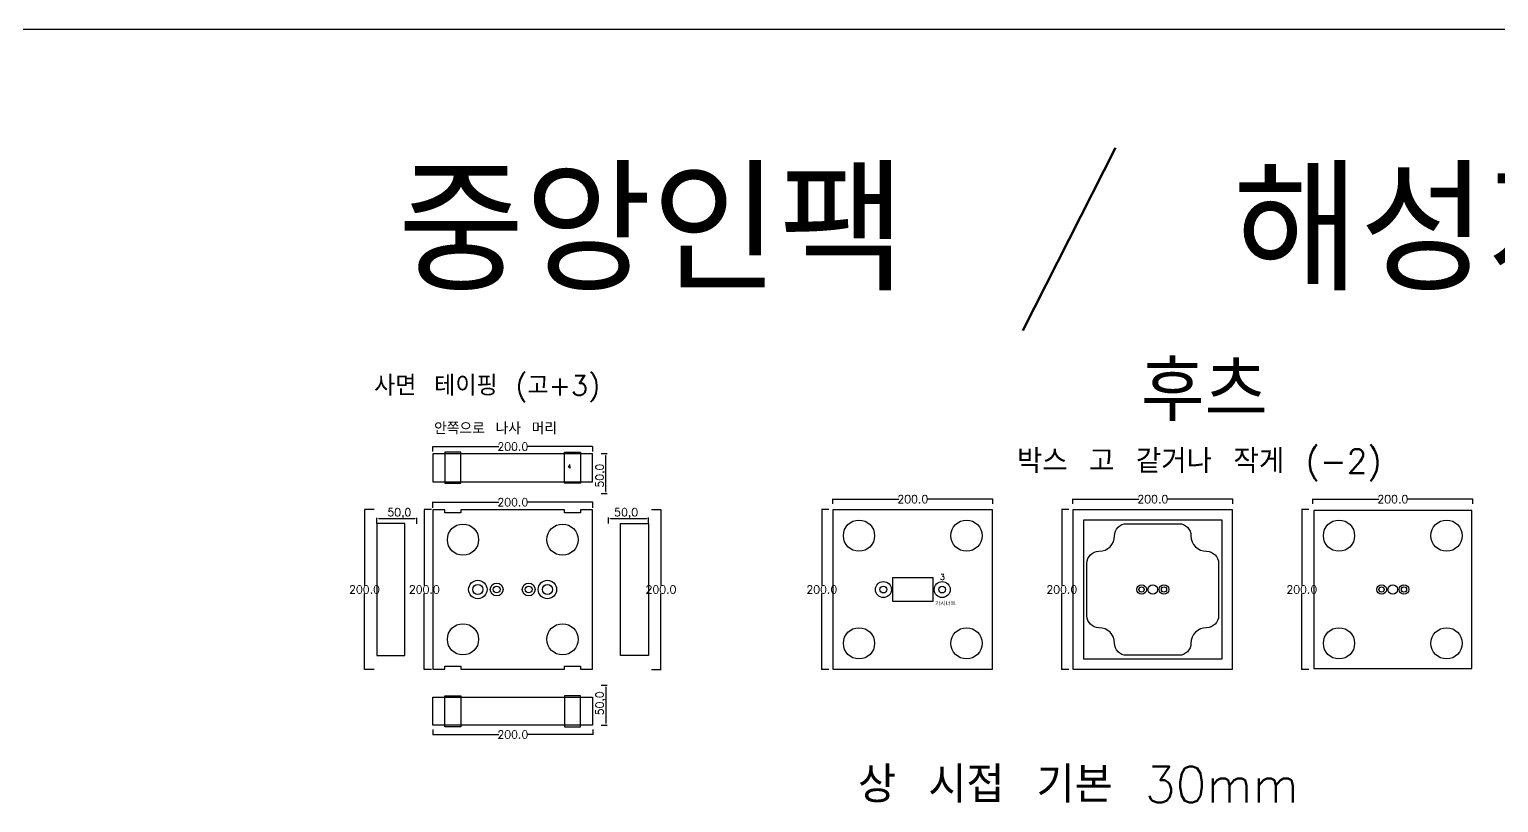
# Model space of a CAD drawing. Header units: millimetres. Extents: x 8462 to 28262, y 7372 to 16372.
# Drawn here: x 21808 to 23645, y 11805 to 12772 of the extents above; entities that cross this region are included whole.
import ezdxf

# ---------------------------------------------------------------- set-up
doc = ezdxf.new("R2010")
doc.units = ezdxf.units.MM
for name, color, linetype in [('TEXT', 7, 'Continuous'), ('볼트 구멍', 7, 'Continuous'), ('치구', 7, 'Continuous'), ('치수', 7, 'Continuous')]:
    doc.layers.add(name, color=color, linetype=linetype)
doc.styles.get("Standard").update_dxf_attribs({"font": 'txt.shx', "bigfont": 'whgtxt.shx'})
doc.dimstyles.new('ISO-25', dxfattribs={"dimtxt": 2.5, "dimasz": 2.5, "dimexe": 1.25, "dimexo": 0.625, "dimtad": 1, "dimtxsty": 'Standard', "dimcen": 2.5, "dimadec": 0, "dimazin": 0, "dimtfac": 1, "dimtmove": 0, "dimatfit": 3, "dimfxl": 0, "dimarcsym": 0})
doc.dimstyles.get("Standard").update_dxf_attribs({"dimtxt": 7, "dimasz": 0.18, "dimexe": 0.18, "dimexo": 0.0625, "dimgap": 0.09, "dimtad": 0, "dimtih": 1, "dimtoh": 1, "dimdec": 1, "dimzin": 0, "dimdsep": 46, "dimtxsty": 'Standard', "dimcen": 0.09, "dimadec": 0, "dimazin": 0, "dimtfac": 1, "dimtdec": 1, "dimtofl": 0, "dimtmove": 0, "dimatfit": 3, "dimfxl": 0, "dimtolj": 1, "dimtzin": 0, "dimarcsym": 0})

# ---------------------------------------------------------------- blocks, each defined once
blk = doc.blocks.new('*D257')
at = {"layer": 'Defpoints', "color": 0}
for p in [(23407.4, 12171.8), (23398.5, 11971.8), (23407.4, 11971.8)]:
    blk.add_point(p, dxfattribs=at)
at = {"layer": '치수', "color": 0, "lineweight": -2}
for p, q in [((23407.3, 12171.8), (23398.3, 12171.8)), ((23398.5, 12171.6), (23398.5, 12076.9)), ((23398.5, 11972), (23398.5, 12066.7)), ((23407.3, 11971.8), (23398.3, 11971.8))]:
    blk.add_line(p, q, dxfattribs=at)
at = {"layer": '치수', "color": 0}
for points in [[(23398.4, 12171.6), (23398.5, 12171.6), (23398.5, 12171.8)], [(23398.4, 11972), (23398.5, 11972), (23398.5, 11971.8)]]:
    blk.add_solid(points, dxfattribs=at)
at = {"layer": '치수', "color": 0, "insert": (23398.5, 12071.8), "char_height": 10, "attachment_point": 5}
blk.add_mtext('\\A1;200.0', dxfattribs=at)
blk = doc.blocks.new('*D258')
at = {"layer": 'Defpoints', "color": 0}
for p in [(22582, 12160.4), (22532, 12153.6), (22582, 12153.6)]:
    blk.add_point(p, dxfattribs=at)
at = {"layer": '치수', "color": 0, "lineweight": -2}
for p, q in [((22532, 12154.2), (22532, 12161.7)), ((22534.5, 12160.4), (22579.5, 12160.4)), ((22582, 12154.2), (22582, 12161.7))]:
    blk.add_line(p, q, dxfattribs=at)
at = {"layer": '치수', "color": 0}
for points in [[(22534.5, 12160.8), (22534.5, 12160), (22532, 12160.4)], [(22579.5, 12160.8), (22579.5, 12160), (22582, 12160.4)]]:
    blk.add_solid(points, dxfattribs=at)
at = {"layer": '치수', "color": 0, "insert": (22554, 12166.9), "char_height": 10, "attachment_point": 5}
blk.add_mtext('50,0', dxfattribs=at)
blk = doc.blocks.new('*D259')
at = {"layer": 'Defpoints', "color": 0}
for p in [(22521.9, 12241.6), (22528.8, 12241.6), (22521.9, 12191.6)]:
    blk.add_point(p, dxfattribs=at)
at = {"layer": '치수', "color": 0, "lineweight": -2}
for p, q in [((22522.6, 12241.6), (22530.1, 12241.6)), ((22528.8, 12194.1), (22528.8, 12239.1)), ((22522.6, 12191.6), (22530.1, 12191.6))]:
    blk.add_line(p, q, dxfattribs=at)
at = {"layer": '치수', "color": 0}
for points in [[(22528.4, 12239.1), (22529.3, 12239.1), (22528.8, 12241.6)], [(22528.4, 12194.1), (22529.3, 12194.1), (22528.8, 12191.6)]]:
    blk.add_solid(points, dxfattribs=at)
at = {"layer": '치수', "color": 0, "insert": (22522.4, 12214.1), "char_height": 10, "attachment_point": 5, "rotation": 90}
blk.add_mtext('50,0', dxfattribs=at)
blk = doc.blocks.new('*D260')
at = {"layer": 'Defpoints', "color": 0}
for p in [(22512.3, 12250.4), (22312.3, 12244), (22512.3, 12244)]:
    blk.add_point(p, dxfattribs=at)
at = {"layer": '치수', "color": 0, "lineweight": -2}
for p, q in [((22312.3, 12244.1), (22312.3, 12250.6)), ((22312.4, 12250.4), (22394.7, 12250.4)), ((22512.1, 12250.4), (22429.9, 12250.4)), ((22512.3, 12244.1), (22512.3, 12250.6))]:
    blk.add_line(p, q, dxfattribs=at)
at = {"layer": '치수', "color": 0}
for points in [[(22312.4, 12250.4), (22312.4, 12250.4), (22312.3, 12250.4)], [(22512.1, 12250.4), (22512.1, 12250.4), (22512.3, 12250.4)]]:
    blk.add_solid(points, dxfattribs=at)
at = {"layer": '치수', "color": 0, "insert": (22412.3, 12250.4), "char_height": 10, "attachment_point": 5}
blk.add_mtext('\\A1;200.0', dxfattribs=at)
blk = doc.blocks.new('*D261')
at = {"layer": 'Defpoints', "color": 0}
for p in [(22242.5, 12160.3), (22242.5, 12153.6), (22292.5, 12153.5)]:
    blk.add_point(p, dxfattribs=at)
at = {"layer": '치수', "color": 0, "lineweight": -2}
for p, q in [((22242.5, 12154.2), (22242.5, 12161.6)), ((22290, 12160.3), (22245, 12160.3)), ((22292.5, 12154.1), (22292.5, 12161.6))]:
    blk.add_line(p, q, dxfattribs=at)
at = {"layer": '치수', "color": 0}
for points in [[(22245, 12160.7), (22245, 12159.9), (22242.5, 12160.3)], [(22290, 12160.7), (22290, 12159.9), (22292.5, 12160.3)]]:
    blk.add_solid(points, dxfattribs=at)
at = {"layer": '치수', "color": 0, "insert": (22270.5, 12166.8), "char_height": 10, "attachment_point": 5}
blk.add_mtext('50,0', dxfattribs=at)
blk = doc.blocks.new('*D262')
at = {"layer": 'Defpoints', "color": 0}
for p in [(22512.3, 12181), (22312.3, 12173.6), (22512.3, 12173.6)]:
    blk.add_point(p, dxfattribs=at)
at = {"layer": '치수', "color": 0, "lineweight": -2}
for p, q in [((22312.3, 12173.7), (22312.3, 12181.2)), ((22312.4, 12181), (22394.7, 12181)), ((22512.1, 12181), (22429.9, 12181)), ((22512.3, 12173.7), (22512.3, 12181.2))]:
    blk.add_line(p, q, dxfattribs=at)
at = {"layer": '치수', "color": 0}
for points in [[(22312.4, 12181.1), (22312.4, 12181), (22312.3, 12181)], [(22512.1, 12181.1), (22512.1, 12181), (22512.3, 12181)]]:
    blk.add_solid(points, dxfattribs=at)
at = {"layer": '치수', "color": 0, "insert": (22412.3, 12181), "char_height": 10, "attachment_point": 5}
blk.add_mtext('\\A1;200.0', dxfattribs=at)
blk = doc.blocks.new('*D263')
at = {"layer": 'Defpoints', "color": 0}
for p in [(22312.3, 11897), (22512.3, 11897), (22512.3, 11890.6)]:
    blk.add_point(p, dxfattribs=at)
at = {"layer": '치수', "color": 0, "lineweight": -2}
for p, q in [((22312.3, 11896.9), (22312.3, 11890.4)), ((22312.4, 11890.6), (22394.7, 11890.6)), ((22512.1, 11890.6), (22429.9, 11890.6)), ((22512.3, 11896.9), (22512.3, 11890.4))]:
    blk.add_line(p, q, dxfattribs=at)
at = {"layer": '치수', "color": 0}
for points in [[(22312.4, 11890.6), (22312.4, 11890.5), (22312.3, 11890.6)], [(22512.1, 11890.6), (22512.1, 11890.5), (22512.3, 11890.6)]]:
    blk.add_solid(points, dxfattribs=at)
at = {"layer": '치수', "color": 0, "insert": (22412.3, 11890.6), "char_height": 10, "attachment_point": 5}
blk.add_mtext('\\A1;200.0', dxfattribs=at)
blk = doc.blocks.new('*D264')
at = {"layer": 'Defpoints', "color": 0}
for p in [(22521.9, 11952.1), (22521.9, 11902.1), (22528.8, 11902.1)]:
    blk.add_point(p, dxfattribs=at)
at = {"layer": '치수', "color": 0, "lineweight": -2}
for p, q in [((22522.6, 11952.1), (22530.1, 11952.1)), ((22528.8, 11949.6), (22528.8, 11904.6)), ((22522.6, 11902.1), (22530.1, 11902.1))]:
    blk.add_line(p, q, dxfattribs=at)
at = {"layer": '치수', "color": 0}
for points in [[(22528.4, 11949.6), (22529.3, 11949.6), (22528.8, 11952.1)], [(22528.4, 11904.6), (22529.3, 11904.6), (22528.8, 11902.1)]]:
    blk.add_solid(points, dxfattribs=at)
at = {"layer": '치수', "color": 0, "insert": (22522.4, 11929.6), "char_height": 10, "attachment_point": 5, "rotation": 90}
blk.add_mtext('50,0', dxfattribs=at)
blk = doc.blocks.new('*D265')
at = {"layer": 'Defpoints', "color": 0}
for p in [(22239.1, 12171.8), (22227, 11971.8), (22239.1, 11971.8)]:
    blk.add_point(p, dxfattribs=at)
at = {"layer": '치수', "color": 0, "lineweight": -2}
for p, q in [((22239.1, 12171.8), (22226.9, 12171.8)), ((22227, 12171.6), (22227, 12076.9)), ((22227, 11972), (22227, 12066.7)), ((22239.1, 11971.8), (22226.9, 11971.8))]:
    blk.add_line(p, q, dxfattribs=at)
at = {"layer": '치수', "color": 0}
for points in [[(22227, 12171.6), (22227.1, 12171.6), (22227, 12171.8)], [(22227, 11972), (22227.1, 11972), (22227, 11971.8)]]:
    blk.add_solid(points, dxfattribs=at)
at = {"layer": '치수', "color": 0, "insert": (22227, 12071.8), "char_height": 10, "attachment_point": 5}
blk.add_mtext('\\A1;200.0', dxfattribs=at)
blk = doc.blocks.new('*D266')
at = {"layer": 'Defpoints', "color": 0}
for p in [(22310.8, 12171.8), (22301.7, 11971.8), (22310.8, 11971.8)]:
    blk.add_point(p, dxfattribs=at)
at = {"layer": '치수', "color": 0, "lineweight": -2}
for p, q in [((22310.7, 12171.8), (22301.6, 12171.8)), ((22301.7, 12171.6), (22301.7, 12076.9)), ((22301.7, 11972), (22301.7, 12066.7)), ((22310.7, 11971.8), (22301.6, 11971.8))]:
    blk.add_line(p, q, dxfattribs=at)
at = {"layer": '치수', "color": 0}
for points in [[(22301.7, 12171.6), (22301.8, 12171.6), (22301.7, 12171.8)], [(22301.7, 11972), (22301.8, 11972), (22301.7, 11971.8)]]:
    blk.add_solid(points, dxfattribs=at)
at = {"layer": '치수', "color": 0, "insert": (22301.7, 12071.8), "char_height": 10, "attachment_point": 5}
blk.add_mtext('\\A1;200.0', dxfattribs=at)
blk = doc.blocks.new('*D267')
at = {"layer": 'Defpoints', "color": 0}
for p in [(23112.3, 12178.9), (23312.3, 12184.8), (23312.3, 12178.9)]:
    blk.add_point(p, dxfattribs=at)
at = {"layer": '치수', "color": 0, "lineweight": -2}
for p, q in [((23112.3, 12179), (23112.3, 12185)), ((23112.4, 12184.8), (23194.7, 12184.8)), ((23312.1, 12184.8), (23229.9, 12184.8)), ((23312.3, 12179), (23312.3, 12185))]:
    blk.add_line(p, q, dxfattribs=at)
at = {"layer": '치수', "color": 0}
for points in [[(23112.4, 12184.8), (23112.4, 12184.8), (23112.3, 12184.8)], [(23312.1, 12184.8), (23312.1, 12184.8), (23312.3, 12184.8)]]:
    blk.add_solid(points, dxfattribs=at)
at = {"layer": '치수', "color": 0, "insert": (23212.3, 12184.8), "char_height": 10, "attachment_point": 5}
blk.add_mtext('\\A1;200.0', dxfattribs=at)
blk = doc.blocks.new('*D268')
at = {"layer": 'Defpoints', "color": 0}
for p in [(22812.3, 12178.9), (23012.3, 12184.8), (23012.3, 12178.9)]:
    blk.add_point(p, dxfattribs=at)
at = {"layer": '치수', "color": 0, "lineweight": -2}
for p, q in [((22812.3, 12179), (22812.3, 12185)), ((22812.4, 12184.8), (22894.7, 12184.8)), ((23012.1, 12184.8), (22929.9, 12184.8)), ((23012.3, 12179), (23012.3, 12185))]:
    blk.add_line(p, q, dxfattribs=at)
at = {"layer": '치수', "color": 0}
for points in [[(22812.4, 12184.8), (22812.4, 12184.8), (22812.3, 12184.8)], [(23012.1, 12184.8), (23012.1, 12184.8), (23012.3, 12184.8)]]:
    blk.add_solid(points, dxfattribs=at)
at = {"layer": '치수', "color": 0, "insert": (22912.3, 12184.8), "char_height": 10, "attachment_point": 5}
blk.add_mtext('\\A1;200.0', dxfattribs=at)
blk = doc.blocks.new('*D269')
at = {"layer": 'Defpoints', "color": 0}
for p in [(23107.4, 12171.8), (23098.5, 11971.8), (23107.4, 11971.8)]:
    blk.add_point(p, dxfattribs=at)
at = {"layer": '치수', "color": 0, "lineweight": -2}
for p, q in [((23107.3, 12171.8), (23098.3, 12171.8)), ((23098.5, 12171.6), (23098.5, 12076.9)), ((23098.5, 11972), (23098.5, 12066.7)), ((23107.3, 11971.8), (23098.3, 11971.8))]:
    blk.add_line(p, q, dxfattribs=at)
at = {"layer": '치수', "color": 0}
for points in [[(23098.4, 12171.6), (23098.5, 12171.6), (23098.5, 12171.8)], [(23098.4, 11972), (23098.5, 11972), (23098.5, 11971.8)]]:
    blk.add_solid(points, dxfattribs=at)
at = {"layer": '치수', "color": 0, "insert": (23098.5, 12071.8), "char_height": 10, "attachment_point": 5}
blk.add_mtext('\\A1;200.0', dxfattribs=at)
blk = doc.blocks.new('*D270')
at = {"layer": 'Defpoints', "color": 0}
for p in [(22807.4, 12171.8), (22798.5, 11971.8), (22807.4, 11971.8)]:
    blk.add_point(p, dxfattribs=at)
at = {"layer": '치수', "color": 0, "lineweight": -2}
for p, q in [((22807.3, 12171.8), (22798.3, 12171.8)), ((22798.5, 12171.6), (22798.5, 12076.9)), ((22798.5, 11972), (22798.5, 12066.7)), ((22807.3, 11971.8), (22798.3, 11971.8))]:
    blk.add_line(p, q, dxfattribs=at)
at = {"layer": '치수', "color": 0}
for points in [[(22798.4, 12171.6), (22798.5, 12171.6), (22798.5, 12171.8)], [(22798.4, 11972), (22798.5, 11972), (22798.5, 11971.8)]]:
    blk.add_solid(points, dxfattribs=at)
at = {"layer": '치수', "color": 0, "insert": (22798.5, 12071.8), "char_height": 10, "attachment_point": 5}
blk.add_mtext('\\A1;200.0', dxfattribs=at)
blk = doc.blocks.new('*D271')
at = {"layer": 'Defpoints', "color": 0}
for p in [(22585.4, 12171.8), (22585.4, 11971.8), (22597.5, 11971.8)]:
    blk.add_point(p, dxfattribs=at)
at = {"layer": '치수', "color": 0, "lineweight": -2}
for p, q in [((22585.5, 12171.8), (22597.7, 12171.8)), ((22597.5, 12171.6), (22597.5, 12076.9)), ((22597.5, 11972), (22597.5, 12066.7)), ((22585.5, 11971.8), (22597.7, 11971.8))]:
    blk.add_line(p, q, dxfattribs=at)
at = {"layer": '치수', "color": 0}
for points in [[(22597.5, 12171.6), (22597.5, 12171.6), (22597.5, 12171.8)], [(22597.5, 11972), (22597.5, 11972), (22597.5, 11971.8)]]:
    blk.add_solid(points, dxfattribs=at)
at = {"layer": '치수', "color": 0, "insert": (22597.5, 12071.8), "char_height": 10, "attachment_point": 5}
blk.add_mtext('\\A1;200.0', dxfattribs=at)
blk = doc.blocks.new('*D273')
at = {"layer": 'Defpoints', "color": 0}
for p in [(23412.3, 12178.9), (23612.3, 12184.8), (23612.3, 12178.9)]:
    blk.add_point(p, dxfattribs=at)
at = {"layer": '치수', "color": 0, "lineweight": -2}
for p, q in [((23412.3, 12179), (23412.3, 12185)), ((23412.4, 12184.8), (23494.7, 12184.8)), ((23612.1, 12184.8), (23529.9, 12184.8)), ((23612.3, 12179), (23612.3, 12185))]:
    blk.add_line(p, q, dxfattribs=at)
at = {"layer": '치수', "color": 0}
for points in [[(23412.4, 12184.8), (23412.4, 12184.8), (23412.3, 12184.8)], [(23612.1, 12184.8), (23612.1, 12184.8), (23612.3, 12184.8)]]:
    blk.add_solid(points, dxfattribs=at)
at = {"layer": '치수', "color": 0, "insert": (23512.3, 12184.8), "char_height": 10, "attachment_point": 5}
blk.add_mtext('\\A1;200.0', dxfattribs=at)

msp = doc.modelspace()

# ---------------------------------------------------------------- linework, layer by layer
at = {"color": 6}
msp.add_line((28262.267, 12771.825), (8462.267, 12771.825), dxfattribs=at)
at = {"layer": '볼트 구멍', "color": 3}
msp.add_lwpolyline([(22937.267, 12056.825), (22887.267, 12056.825), (22887.267, 12086.825), (22937.267, 12086.825)], close=True, dxfattribs=at)
at = {"layer": '볼트 구멍', "color": 2}
for centre, radius in [((22368.592, 12071.825), 11.5), ((22392.092, 12071.825), 8), ((22432.092, 12071.825), 8), ((22455.592, 12071.825), 11.5)]:
    msp.add_circle(centre, radius, dxfattribs=at)
at = {"layer": '볼트 구멍', "color": 3}
for centre, radius in [((22368.592, 12071.825), 6.25), ((22392.092, 12071.825), 4.25), ((22432.092, 12071.825), 4.25), ((22455.592, 12071.825), 6.25), ((22875.517, 12071.762), 4.25), ((22949.017, 12071.762), 4.25), ((23198.267, 12071.825), 3.25), ((23212.267, 12071.825), 6), ((23226.267, 12071.825), 3.25), ((23498.267, 12071.825), 3.25), ((23512.267, 12071.825), 6), ((23526.267, 12071.825), 3.25)]:
    msp.add_circle(centre, radius, dxfattribs=at)
at = {"layer": '볼트 구멍', "color": 1}
for centre in [(22875.517, 12071.762), (22949.017, 12071.762)]:
    msp.add_circle(centre, 10, dxfattribs=at)
at = {"layer": '볼트 구멍', "color": 6}
for centre in [(23198.267, 12071.825), (23226.267, 12071.825), (23498.267, 12071.825), (23526.267, 12071.825)]:
    msp.add_circle(centre, 6, dxfattribs=at)
at = {"layer": '치구'}
for points in [[(22312.517, 12206.575), (22512.017, 12206.575), (22512.017, 12241.575), (22312.517, 12241.575)], [(22312.517, 11972.075), (22327.517, 11972.075), (22327.517, 11976.075), (22347.517, 11976.075), (22347.517, 11972.075), (22477.017, 11972.075), (22477.017, 11976.075), (22497.017, 11976.075), (22497.017, 11972.075), (22512.017, 11972.075), (22512.017, 12171.575), (22497.017, 12171.575), (22497.017, 12167.575), (22477.017, 12167.575), (22477.017, 12171.575), (22347.517, 12171.575), (22347.517, 12167.575), (22327.517, 12167.575), (22327.517, 12171.575), (22312.517, 12171.575)], [(22812.517, 12171.575), (22812.517, 11972.075), (23012.017, 11972.075), (23012.017, 12171.575)], [(23112.517, 12171.575), (23112.517, 11972.075), (23312.017, 11972.075), (23312.017, 12171.575)], [(23125.517, 12158.575), (23125.517, 11985.075), (23299.017, 11985.075), (23299.017, 12158.575)], [(23413.517, 12170.575), (23413.517, 11973.075), (23611.017, 11973.075), (23611.017, 12170.575)], [(22277.517, 12154.175), (22242.517, 12154.175), (22242.517, 11989.475), (22277.517, 11989.475)], [(22547.017, 12154.175), (22582.017, 12154.175), (22582.017, 11989.475), (22547.017, 11989.475)], [(22312.517, 11937.075), (22512.017, 11937.075), (22512.017, 11902.075), (22312.517, 11902.075)]]:
    msp.add_lwpolyline(points, close=True, dxfattribs=at)
at = {"layer": '치구', "color": 1}
for points in [[(22327.517, 12204.575), (22347.517, 12204.575), (22347.517, 12243.572), (22327.517, 12243.572)], [(22497.017, 12204.575), (22477.017, 12204.575), (22477.017, 12243.572), (22497.017, 12243.572)], [(22327.517, 11939.075), (22347.517, 11939.075), (22347.517, 11900.077), (22327.517, 11900.077)], [(22497.017, 11939.075), (22477.017, 11939.075), (22477.017, 11900.077), (22497.017, 11900.077)]]:
    msp.add_lwpolyline(points, close=True, dxfattribs=at)
at = {"layer": '치구'}
msp.add_lwpolyline([(23179.517, 12154.075), (23245.017, 12154.075, -0.41421365), (23260.017, 12139.075, 0.41421347), (23279.517, 12119.575, -0.41421338), (23294.517, 12104.575), (23294.517, 12039.075, -0.41421338), (23279.517, 12024.075, 0.41421347), (23260.017, 12004.575, -0.41421365), (23245.017, 11989.575), (23179.517, 11989.575, -0.41421365), (23164.517, 12004.575, 0.41421347), (23145.017, 12024.075, -0.41421338), (23130.017, 12039.075), (23130.017, 12104.575, -0.41421338), (23145.017, 12119.575, 0.41421347), (23164.517, 12139.075, -0.41421365)], format="xyb", close=True, dxfattribs=at)
for centre in [(22845.017, 12139.075), (22979.517, 12139.075), (23445.017, 12139.075), (23579.517, 12139.075), (22350.017, 12134.075), (22474.517, 12134.075), (22350.017, 12009.575), (22474.517, 12009.575), (22845.017, 12004.575), (22979.517, 12004.575), (23445.017, 12004.575), (23579.517, 12004.575)]:
    msp.add_circle(centre, 19.5, dxfattribs=at)

# ---------------------------------------------------------------- texts
at = {"layer": 'TEXT', "color": 3}
for s, height, p in [('중앙인팩 / 해성지기', 150, (22268.538, 12445.315)), ('상 시접 기본 30mm', 45, (22843.884, 11805.495))]:
    msp.add_text(s, height=height, dxfattribs=at).set_placement(p)
at = {"layer": 'TEXT', "color": 1}
for s, height, p in [('후츠', 75, (23197.42, 12282.416)), ('안쪽으로 나사 머리', 15, (22313.921, 12265.752)), ('박스 고 같거나 작게 (-2)', 30, (23042.371, 12217.374)), ('4', 5, (22480.829, 12222.876))]:
    msp.add_text(s, height=height, dxfattribs=at).set_placement(p)
at = {"layer": 'TEXT', "linetype": 'Continuous'}
msp.add_text('사면 테이핑 (고+3)', height=25, dxfattribs=at).set_placement((22238.87, 12314.193))
at = {"layer": '볼트 구멍', "color": 1}
for s, height, p in [('3', 7, (22946.344, 12083.887)), ('가시너트', 5, (22940.351, 12051.608))]:
    msp.add_text(s, height=height, dxfattribs=at).set_placement(p)

# ---------------------------------------------------------------- dimensions: what is measured, and where the dimension line sits
at = {"layer": '치수', "color": 4}
for base, p1, p2, dimstyle, override, picture, middle in [((22512.267, 12250.397), (22312.267, 12244), (22512.267, 12244), 'Standard', {"dimtxt": 10}, '*D260', (22412.267, 12250.397)), ((22582.017, 12160.402), (22532.017, 12153.625), (22582.017, 12153.625), 'ISO-25', {"dimtxt": 10, "dimdec": 1, "dimzin": 0, "dimtdec": 1}, '*D258', (22554.017, 12160.402)), ((22512.267, 11890.564), (22312.267, 11896.961), (22512.267, 11896.961), 'Standard', {"dimtxt": 10}, '*D263', (22412.267, 11890.564))]:
    dim = msp.add_linear_dim(base=base, p1=p1, p2=p2, dimstyle=dimstyle, override=override, dxfattribs=at)
    dim.commit()
    dim.dimension.update_dxf_attribs({"geometry": picture, "text_midpoint": middle, "dimtype": 160})
for base, p1, p2, angle, picture, middle in [((22528.844, 12241.575), (22521.947, 12191.575), (22521.947, 12241.575), 90, '*D259', (22528.844, 12214.075)), ((22242.517, 12160.302), (22292.517, 12153.525), (22242.517, 12153.625), 180, '*D261', (22270.517, 12160.302)), ((22528.844, 11902.075), (22521.947, 11952.075), (22521.947, 11902.075), 270, '*D264', (22528.844, 11929.575))]:
    dim = msp.add_linear_dim(base=base, p1=p1, p2=p2, angle=angle, dimstyle='ISO-25', override={"dimtxt": 10, "dimdec": 1, "dimzin": 0, "dimtdec": 1}, dxfattribs=at)
    dim.commit()
    dim.dimension.update_dxf_attribs({"geometry": picture, "text_midpoint": middle, "dimtype": 160})
for base, p1, p2, picture, middle in [((22512.267, 12181.047), (22312.267, 12173.65), (22512.267, 12173.65), '*D262', (22412.267, 12181.047)), ((23012.267, 12184.815), (22812.267, 12178.932), (23012.267, 12178.932), '*D268', (22912.267, 12184.815)), ((23312.267, 12184.815), (23112.267, 12178.932), (23312.267, 12178.932), '*D267', (23212.267, 12184.815)), ((23612.267, 12184.815), (23412.267, 12178.932), (23612.267, 12178.932), '*D273', (23512.267, 12184.815))]:
    dim = msp.add_linear_dim(base=base, p1=p1, p2=p2, dimstyle='Standard', override={"dimtxt": 10}, dxfattribs=at)
    dim.commit()
    dim.dimension.update_dxf_attribs({"geometry": picture, "text_midpoint": middle})
for base, p1, p2, picture, middle in [((22227.049, 11971.825), (22239.119, 12171.825), (22239.119, 11971.825), '*D265', (22227.049, 12071.825)), ((22301.737, 11971.825), (22310.807, 12171.825), (22310.807, 11971.825), '*D266', (22301.737, 12071.825)), ((22597.485, 11971.825), (22585.415, 12171.825), (22585.415, 11971.825), '*D271', (22597.485, 12071.825)), ((22798.471, 11971.825), (22807.376, 12171.825), (22807.376, 11971.825), '*D270', (22798.471, 12071.825)), ((23098.471, 11971.825), (23107.376, 12171.825), (23107.376, 11971.825), '*D269', (23098.471, 12071.825)), ((23398.471, 11971.825), (23407.376, 12171.825), (23407.376, 11971.825), '*D257', (23398.471, 12071.825))]:
    dim = msp.add_linear_dim(base=base, p1=p1, p2=p2, angle=90, dimstyle='Standard', override={"dimtxt": 10}, dxfattribs=at)
    dim.commit()
    dim.dimension.update_dxf_attribs({"geometry": picture, "text_midpoint": middle})

doc.saveas('drawing.dxf')
